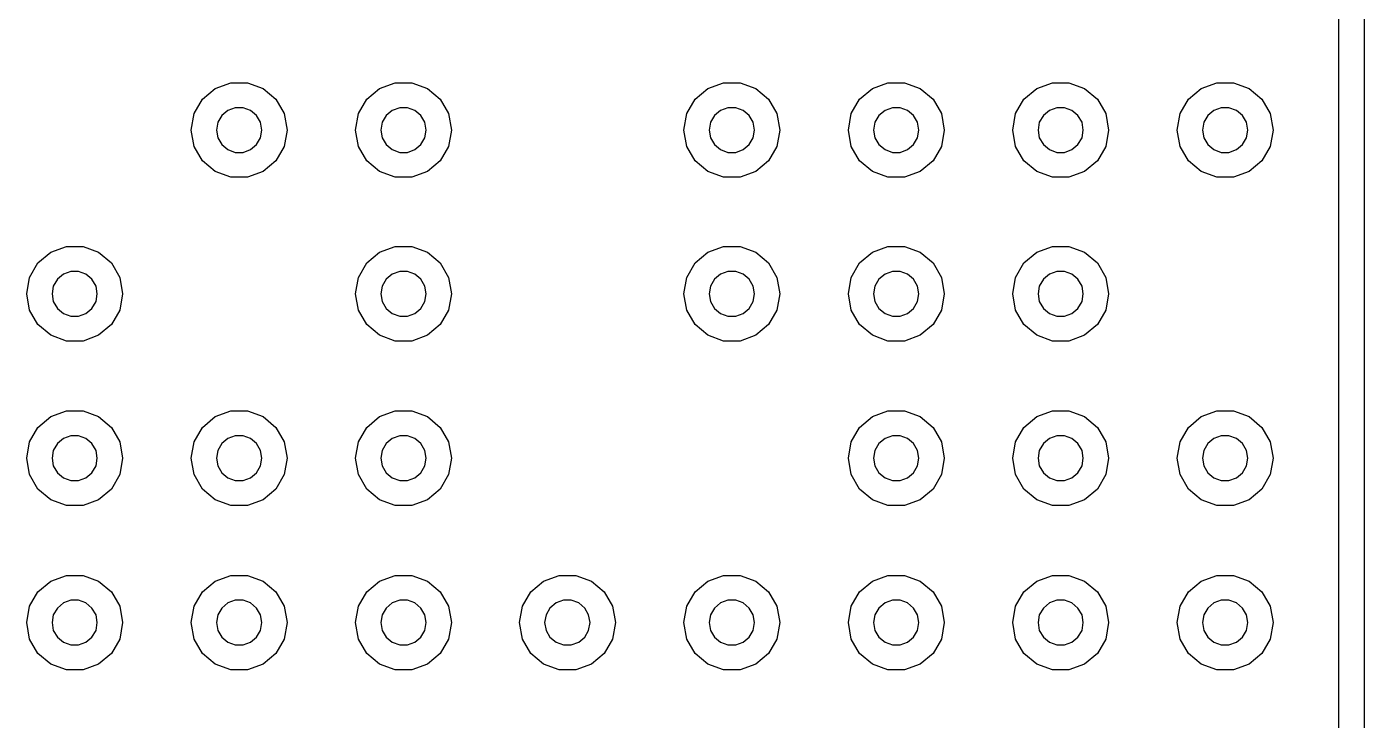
# Model space of a CAD drawing. Extents: x 105.1 to 166.9, y -128.1 to -71.6.
# Drawn here: x 131.51 to 136.8, y -96.39 to -93.65 of the extents above; entities that cross this region are included whole.
import ezdxf

# ---------------------------------------------------------------- set-up
doc = ezdxf.new("R2010")
doc.units = 0
doc.header["$MEASUREMENT"] = 0
doc.layers.add('BLACK', color=7, linetype='CONTINUOUS')

msp = doc.modelspace()

# ---------------------------------------------------------------- linework, layer by layer
at = {"layer": 'Black'}
for p, q in [((136.803, -90.9592), (136.803, -104.96)), ((136.703, -104.91), (136.703, -91.3812)), ((132.259, -93.8962), (132.321, -93.8737)), ((132.321, -93.8737), (132.387, -93.8737)), ((132.387, -93.8737), (132.449, -93.8962)), ((132.909, -93.8962), (132.971, -93.8737)), ((132.971, -93.8737), (133.037, -93.8737)), ((133.037, -93.8737), (133.099, -93.8962)), ((134.207, -93.8962), (134.269, -93.8737)), ((134.269, -93.8737), (134.335, -93.8737)), ((134.335, -93.8737), (134.397, -93.8962)), ((134.858, -93.8962), (134.919, -93.8737)), ((134.919, -93.8737), (134.985, -93.8737)), ((134.985, -93.8737), (135.047, -93.8962)), ((135.508, -93.8962), (135.57, -93.8737)), ((135.57, -93.8737), (135.635, -93.8737)), ((135.635, -93.8737), (135.697, -93.8962)), ((136.158, -93.8962), (136.22, -93.8737)), ((136.22, -93.8737), (136.286, -93.8737)), ((136.286, -93.8737), (136.348, -93.8962)), ((132.209, -93.9386), (132.259, -93.8962)), ((132.449, -93.8962), (132.499, -93.9386)), ((132.859, -93.9386), (132.909, -93.8962)), ((133.099, -93.8962), (133.149, -93.9386)), ((134.157, -93.9386), (134.207, -93.8962)), ((134.397, -93.8962), (134.447, -93.9386)), ((134.807, -93.9386), (134.858, -93.8962)), ((135.047, -93.8962), (135.098, -93.9386)), ((135.457, -93.9386), (135.508, -93.8962)), ((135.697, -93.8962), (135.748, -93.9386)), ((136.108, -93.9386), (136.158, -93.8962)), ((136.348, -93.8962), (136.398, -93.9386)), ((132.176, -93.9956), (132.209, -93.9386)), ((132.309, -93.9828), (132.285, -94.0029)), ((132.338, -93.9722), (132.309, -93.9828)), ((132.37, -93.9722), (132.338, -93.9722)), ((132.399, -93.9828), (132.37, -93.9722)), ((132.423, -94.0029), (132.399, -93.9828)), ((132.499, -93.9386), (132.532, -93.9956)), ((132.826, -93.9956), (132.859, -93.9386)), ((132.959, -93.9828), (132.935, -94.0029)), ((132.989, -93.9722), (132.959, -93.9828)), ((133.02, -93.9722), (132.989, -93.9722)), ((133.049, -93.9828), (133.02, -93.9722)), ((133.073, -94.0029), (133.049, -93.9828)), ((133.149, -93.9386), (133.182, -93.9956)), ((134.124, -93.9956), (134.157, -93.9386)), ((134.257, -93.9828), (134.233, -94.0029)), ((134.286, -93.9722), (134.257, -93.9828)), ((134.318, -93.9722), (134.286, -93.9722)), ((134.347, -93.9828), (134.318, -93.9722)), ((134.371, -94.0029), (134.347, -93.9828)), ((134.447, -93.9386), (134.48, -93.9956)), ((134.774, -93.9956), (134.807, -93.9386)), ((134.908, -93.9828), (134.884, -94.0029)), ((134.937, -93.9722), (134.908, -93.9828)), ((134.968, -93.9722), (134.937, -93.9722)), ((134.997, -93.9828), (134.968, -93.9722)), ((135.021, -94.0029), (134.997, -93.9828)), ((135.098, -93.9386), (135.131, -93.9956)), ((135.424, -93.9956), (135.457, -93.9386)), ((135.558, -93.9828), (135.534, -94.0029)), ((135.587, -93.9722), (135.558, -93.9828)), ((135.618, -93.9722), (135.587, -93.9722)), ((135.647, -93.9828), (135.618, -93.9722)), ((135.671, -94.0029), (135.647, -93.9828)), ((135.748, -93.9386), (135.781, -93.9956)), ((136.075, -93.9956), (136.108, -93.9386)), ((136.208, -93.9828), (136.184, -94.0029)), ((136.237, -93.9722), (136.208, -93.9828)), ((136.268, -93.9722), (136.237, -93.9722)), ((136.298, -93.9828), (136.268, -93.9722)), ((136.322, -94.0029), (136.298, -93.9828)), ((136.398, -93.9386), (136.431, -93.9956)), ((132.164, -94.0605), (132.176, -93.9956)), ((132.27, -94.0298), (132.264, -94.0605)), ((132.285, -94.0029), (132.27, -94.0298)), ((132.438, -94.0298), (132.423, -94.0029)), ((132.444, -94.0605), (132.438, -94.0298)), ((132.532, -93.9956), (132.544, -94.0605)), ((132.814, -94.0605), (132.826, -93.9956)), ((132.92, -94.0298), (132.914, -94.0605)), ((132.935, -94.0029), (132.92, -94.0298)), ((133.088, -94.0298), (133.073, -94.0029)), ((133.094, -94.0605), (133.088, -94.0298)), ((133.182, -93.9956), (133.194, -94.0605)), ((134.112, -94.0605), (134.124, -93.9956)), ((134.218, -94.0298), (134.212, -94.0605)), ((134.233, -94.0029), (134.218, -94.0298)), ((134.386, -94.0298), (134.371, -94.0029)), ((134.392, -94.0605), (134.386, -94.0298)), ((134.48, -93.9956), (134.492, -94.0605)), ((134.763, -94.0605), (134.774, -93.9956)), ((134.868, -94.0298), (134.863, -94.0605)), ((134.884, -94.0029), (134.868, -94.0298)), ((135.037, -94.0298), (135.021, -94.0029)), ((135.042, -94.0605), (135.037, -94.0298)), ((135.131, -93.9956), (135.142, -94.0605)), ((135.413, -94.0605), (135.424, -93.9956)), ((135.518, -94.0298), (135.513, -94.0605)), ((135.534, -94.0029), (135.518, -94.0298)), ((135.687, -94.0298), (135.671, -94.0029)), ((135.692, -94.0605), (135.687, -94.0298)), ((135.781, -93.9956), (135.792, -94.0605)), ((136.063, -94.0605), (136.075, -93.9956)), ((136.169, -94.0298), (136.163, -94.0605)), ((136.184, -94.0029), (136.169, -94.0298)), ((136.337, -94.0298), (136.322, -94.0029)), ((136.343, -94.0605), (136.337, -94.0298)), ((136.431, -93.9956), (136.443, -94.0605)), ((132.176, -94.1254), (132.164, -94.0605)), ((132.264, -94.0605), (132.27, -94.0912)), ((132.27, -94.0912), (132.285, -94.1182)), ((132.423, -94.1182), (132.438, -94.0912)), ((132.438, -94.0912), (132.444, -94.0605)), ((132.544, -94.0605), (132.532, -94.1254)), ((132.826, -94.1254), (132.814, -94.0605)), ((132.914, -94.0605), (132.92, -94.0912)), ((132.92, -94.0912), (132.935, -94.1182)), ((133.073, -94.1182), (133.088, -94.0912)), ((133.088, -94.0912), (133.094, -94.0605)), ((133.194, -94.0605), (133.182, -94.1254)), ((134.124, -94.1254), (134.112, -94.0605)), ((134.212, -94.0605), (134.218, -94.0912)), ((134.218, -94.0912), (134.233, -94.1182)), ((134.371, -94.1182), (134.386, -94.0912)), ((134.386, -94.0912), (134.392, -94.0605)), ((134.492, -94.0605), (134.48, -94.1254)), ((134.774, -94.1254), (134.763, -94.0605)), ((134.863, -94.0605), (134.868, -94.0912)), ((134.868, -94.0912), (134.884, -94.1182)), ((135.021, -94.1182), (135.037, -94.0912)), ((135.037, -94.0912), (135.042, -94.0605)), ((135.142, -94.0605), (135.131, -94.1254)), ((135.424, -94.1254), (135.413, -94.0605)), ((135.513, -94.0605), (135.518, -94.0912)), ((135.518, -94.0912), (135.534, -94.1182)), ((135.671, -94.1182), (135.687, -94.0912)), ((135.687, -94.0912), (135.692, -94.0605)), ((135.792, -94.0605), (135.781, -94.1254)), ((136.075, -94.1254), (136.063, -94.0605)), ((136.163, -94.0605), (136.169, -94.0912)), ((136.169, -94.0912), (136.184, -94.1182)), ((136.322, -94.1182), (136.337, -94.0912)), ((136.337, -94.0912), (136.343, -94.0605)), ((136.443, -94.0605), (136.431, -94.1254)), ((132.209, -94.1825), (132.176, -94.1254)), ((132.285, -94.1182), (132.309, -94.1382)), ((132.309, -94.1382), (132.338, -94.1489)), ((132.37, -94.1489), (132.399, -94.1382)), ((132.399, -94.1382), (132.423, -94.1182)), ((132.532, -94.1254), (132.499, -94.1825)), ((132.859, -94.1825), (132.826, -94.1254)), ((132.935, -94.1182), (132.959, -94.1382)), ((132.959, -94.1382), (132.989, -94.1489)), ((133.02, -94.1489), (133.049, -94.1382)), ((133.049, -94.1382), (133.073, -94.1182)), ((133.182, -94.1254), (133.149, -94.1825)), ((134.157, -94.1825), (134.124, -94.1254)), ((134.233, -94.1182), (134.257, -94.1382)), ((134.257, -94.1382), (134.286, -94.1489)), ((134.318, -94.1489), (134.347, -94.1382)), ((134.347, -94.1382), (134.371, -94.1182)), ((134.48, -94.1254), (134.447, -94.1825)), ((134.807, -94.1825), (134.774, -94.1254)), ((134.884, -94.1182), (134.908, -94.1382)), ((134.908, -94.1382), (134.937, -94.1489)), ((134.968, -94.1489), (134.997, -94.1382)), ((134.997, -94.1382), (135.021, -94.1182)), ((135.131, -94.1254), (135.098, -94.1825)), ((135.457, -94.1825), (135.424, -94.1254)), ((135.534, -94.1182), (135.558, -94.1382)), ((135.558, -94.1382), (135.587, -94.1489)), ((135.618, -94.1489), (135.647, -94.1382)), ((135.647, -94.1382), (135.671, -94.1182)), ((135.781, -94.1254), (135.748, -94.1825)), ((136.108, -94.1825), (136.075, -94.1254)), ((136.184, -94.1182), (136.208, -94.1382)), ((136.208, -94.1382), (136.237, -94.1489)), ((136.268, -94.1489), (136.298, -94.1382)), ((136.298, -94.1382), (136.322, -94.1182)), ((136.431, -94.1254), (136.398, -94.1825)), ((132.259, -94.2248), (132.209, -94.1825)), ((132.338, -94.1489), (132.37, -94.1489)), ((132.499, -94.1825), (132.449, -94.2248)), ((132.909, -94.2248), (132.859, -94.1825)), ((132.989, -94.1489), (133.02, -94.1489)), ((133.149, -94.1825), (133.099, -94.2248)), ((134.207, -94.2248), (134.157, -94.1825)), ((134.286, -94.1489), (134.318, -94.1489)), ((134.447, -94.1825), (134.397, -94.2248)), ((134.858, -94.2248), (134.807, -94.1825)), ((134.937, -94.1489), (134.968, -94.1489)), ((135.098, -94.1825), (135.047, -94.2248)), ((135.508, -94.2248), (135.457, -94.1825)), ((135.587, -94.1489), (135.618, -94.1489)), ((135.748, -94.1825), (135.697, -94.2248)), ((136.158, -94.2248), (136.108, -94.1825)), ((136.237, -94.1489), (136.268, -94.1489)), ((136.398, -94.1825), (136.348, -94.2248)), ((132.321, -94.2473), (132.259, -94.2248)), ((132.387, -94.2473), (132.321, -94.2473)), ((132.449, -94.2248), (132.387, -94.2473)), ((132.971, -94.2473), (132.909, -94.2248)), ((133.037, -94.2473), (132.971, -94.2473)), ((133.099, -94.2248), (133.037, -94.2473)), ((134.269, -94.2473), (134.207, -94.2248)), ((134.335, -94.2473), (134.269, -94.2473)), ((134.397, -94.2248), (134.335, -94.2473)), ((134.919, -94.2473), (134.858, -94.2248)), ((134.985, -94.2473), (134.919, -94.2473)), ((135.047, -94.2248), (134.985, -94.2473)), ((135.57, -94.2473), (135.508, -94.2248)), ((135.635, -94.2473), (135.57, -94.2473)), ((135.697, -94.2248), (135.635, -94.2473)), ((136.22, -94.2473), (136.158, -94.2248)), ((136.286, -94.2473), (136.22, -94.2473)), ((136.348, -94.2248), (136.286, -94.2473)), ((131.558, -94.5863), (131.609, -94.5439)), ((131.609, -94.5439), (131.671, -94.5214)), ((131.671, -94.5214), (131.737, -94.5214)), ((131.737, -94.5214), (131.798, -94.5439)), ((131.798, -94.5439), (131.849, -94.5863)), ((132.859, -94.5863), (132.909, -94.5439)), ((132.909, -94.5439), (132.971, -94.5214)), ((132.971, -94.5214), (133.037, -94.5214)), ((133.037, -94.5214), (133.099, -94.5439)), ((133.099, -94.5439), (133.149, -94.5863)), ((134.157, -94.5863), (134.207, -94.5439)), ((134.207, -94.5439), (134.269, -94.5214)), ((134.269, -94.5214), (134.335, -94.5214)), ((134.335, -94.5214), (134.397, -94.5439)), ((134.397, -94.5439), (134.447, -94.5863)), ((134.807, -94.5863), (134.858, -94.5439)), ((134.858, -94.5439), (134.919, -94.5214)), ((134.919, -94.5214), (134.985, -94.5214)), ((134.985, -94.5214), (135.047, -94.5439)), ((135.047, -94.5439), (135.098, -94.5863)), ((135.457, -94.5863), (135.508, -94.5439)), ((135.508, -94.5439), (135.57, -94.5214)), ((135.57, -94.5214), (135.635, -94.5214)), ((135.635, -94.5214), (135.697, -94.5439)), ((135.697, -94.5439), (135.748, -94.5863)), ((131.525, -94.6433), (131.558, -94.5863)), ((131.688, -94.6199), (131.659, -94.6305)), ((131.719, -94.6199), (131.688, -94.6199)), ((131.748, -94.6305), (131.719, -94.6199)), ((131.849, -94.5863), (131.882, -94.6433)), ((132.826, -94.6433), (132.859, -94.5863)), ((132.989, -94.6199), (132.959, -94.6305)), ((133.02, -94.6199), (132.989, -94.6199)), ((133.049, -94.6305), (133.02, -94.6199)), ((133.149, -94.5863), (133.182, -94.6433)), ((134.124, -94.6433), (134.157, -94.5863)), ((134.286, -94.6199), (134.257, -94.6305)), ((134.318, -94.6199), (134.286, -94.6199)), ((134.347, -94.6305), (134.318, -94.6199)), ((134.447, -94.5863), (134.48, -94.6433)), ((134.774, -94.6433), (134.807, -94.5863)), ((134.937, -94.6199), (134.908, -94.6305)), ((134.968, -94.6199), (134.937, -94.6199)), ((134.997, -94.6305), (134.968, -94.6199)), ((135.098, -94.5863), (135.131, -94.6433)), ((135.424, -94.6433), (135.457, -94.5863)), ((135.587, -94.6199), (135.558, -94.6305)), ((135.618, -94.6199), (135.587, -94.6199)), ((135.647, -94.6305), (135.618, -94.6199)), ((135.748, -94.5863), (135.781, -94.6433)), ((131.514, -94.7082), (131.525, -94.6433)), ((131.635, -94.6506), (131.619, -94.6775)), ((131.659, -94.6305), (131.635, -94.6506)), ((131.772, -94.6506), (131.748, -94.6305)), ((131.788, -94.6775), (131.772, -94.6506)), ((131.882, -94.6433), (131.893, -94.7082)), ((132.814, -94.7082), (132.826, -94.6433)), ((132.935, -94.6506), (132.92, -94.6775)), ((132.959, -94.6305), (132.935, -94.6506)), ((133.073, -94.6506), (133.049, -94.6305)), ((133.088, -94.6775), (133.073, -94.6506)), ((133.182, -94.6433), (133.194, -94.7082)), ((134.112, -94.7082), (134.124, -94.6433)), ((134.233, -94.6506), (134.218, -94.6775)), ((134.257, -94.6305), (134.233, -94.6506)), ((134.371, -94.6506), (134.347, -94.6305)), ((134.386, -94.6775), (134.371, -94.6506)), ((134.48, -94.6433), (134.492, -94.7082)), ((134.763, -94.7082), (134.774, -94.6433)), ((134.884, -94.6506), (134.868, -94.6775)), ((134.908, -94.6305), (134.884, -94.6506)), ((135.021, -94.6506), (134.997, -94.6305)), ((135.037, -94.6775), (135.021, -94.6506)), ((135.131, -94.6433), (135.142, -94.7082)), ((135.413, -94.7082), (135.424, -94.6433)), ((135.534, -94.6506), (135.518, -94.6775)), ((135.558, -94.6305), (135.534, -94.6506)), ((135.671, -94.6506), (135.647, -94.6305)), ((135.687, -94.6775), (135.671, -94.6506)), ((135.781, -94.6433), (135.792, -94.7082)), ((131.525, -94.7731), (131.514, -94.7082)), ((131.619, -94.6775), (131.614, -94.7082)), ((131.614, -94.7082), (131.619, -94.7389)), ((131.793, -94.7082), (131.788, -94.6775)), ((131.788, -94.7389), (131.793, -94.7082)), ((131.893, -94.7082), (131.882, -94.7731)), ((132.826, -94.7731), (132.814, -94.7082)), ((132.92, -94.6775), (132.914, -94.7082)), ((132.914, -94.7082), (132.92, -94.7389)), ((133.094, -94.7082), (133.088, -94.6775)), ((133.088, -94.7389), (133.094, -94.7082)), ((133.194, -94.7082), (133.182, -94.7731)), ((134.124, -94.7731), (134.112, -94.7082)), ((134.218, -94.6775), (134.212, -94.7082)), ((134.212, -94.7082), (134.218, -94.7389)), ((134.392, -94.7082), (134.386, -94.6775)), ((134.386, -94.7389), (134.392, -94.7082)), ((134.492, -94.7082), (134.48, -94.7731)), ((134.774, -94.7731), (134.763, -94.7082)), ((134.868, -94.6775), (134.863, -94.7082)), ((134.863, -94.7082), (134.868, -94.7389)), ((135.042, -94.7082), (135.037, -94.6775)), ((135.037, -94.7389), (135.042, -94.7082)), ((135.142, -94.7082), (135.131, -94.7731)), ((135.424, -94.7731), (135.413, -94.7082)), ((135.518, -94.6775), (135.513, -94.7082)), ((135.513, -94.7082), (135.518, -94.7389)), ((135.692, -94.7082), (135.687, -94.6775)), ((135.687, -94.7389), (135.692, -94.7082)), ((135.792, -94.7082), (135.781, -94.7731)), ((131.558, -94.8302), (131.525, -94.7731)), ((131.619, -94.7389), (131.635, -94.7659)), ((131.635, -94.7659), (131.659, -94.7859)), ((131.748, -94.7859), (131.772, -94.7659)), ((131.772, -94.7659), (131.788, -94.7389)), ((131.882, -94.7731), (131.849, -94.8302)), ((132.859, -94.8302), (132.826, -94.7731)), ((132.92, -94.7389), (132.935, -94.7659)), ((132.935, -94.7659), (132.959, -94.7859)), ((133.049, -94.7859), (133.073, -94.7659)), ((133.073, -94.7659), (133.088, -94.7389)), ((133.182, -94.7731), (133.149, -94.8302)), ((134.157, -94.8302), (134.124, -94.7731)), ((134.218, -94.7389), (134.233, -94.7659)), ((134.233, -94.7659), (134.257, -94.7859)), ((134.347, -94.7859), (134.371, -94.7659)), ((134.371, -94.7659), (134.386, -94.7389)), ((134.48, -94.7731), (134.447, -94.8302)), ((134.807, -94.8302), (134.774, -94.7731)), ((134.868, -94.7389), (134.884, -94.7659)), ((134.884, -94.7659), (134.908, -94.7859)), ((134.997, -94.7859), (135.021, -94.7659)), ((135.021, -94.7659), (135.037, -94.7389)), ((135.131, -94.7731), (135.098, -94.8302)), ((135.457, -94.8302), (135.424, -94.7731)), ((135.518, -94.7389), (135.534, -94.7659)), ((135.534, -94.7659), (135.558, -94.7859)), ((135.647, -94.7859), (135.671, -94.7659)), ((135.671, -94.7659), (135.687, -94.7389)), ((135.781, -94.7731), (135.748, -94.8302)), ((131.609, -94.8725), (131.558, -94.8302)), ((131.659, -94.7859), (131.688, -94.7966)), ((131.688, -94.7966), (131.719, -94.7966)), ((131.719, -94.7966), (131.748, -94.7859)), ((131.849, -94.8302), (131.798, -94.8725)), ((132.909, -94.8725), (132.859, -94.8302)), ((132.959, -94.7859), (132.989, -94.7966)), ((132.989, -94.7966), (133.02, -94.7966)), ((133.02, -94.7966), (133.049, -94.7859)), ((133.149, -94.8302), (133.099, -94.8725)), ((134.207, -94.8725), (134.157, -94.8302)), ((134.257, -94.7859), (134.286, -94.7966)), ((134.286, -94.7966), (134.318, -94.7966)), ((134.318, -94.7966), (134.347, -94.7859)), ((134.447, -94.8302), (134.397, -94.8725)), ((134.858, -94.8725), (134.807, -94.8302)), ((134.908, -94.7859), (134.937, -94.7966)), ((134.937, -94.7966), (134.968, -94.7966)), ((134.968, -94.7966), (134.997, -94.7859)), ((135.098, -94.8302), (135.047, -94.8725)), ((135.508, -94.8725), (135.457, -94.8302)), ((135.558, -94.7859), (135.587, -94.7966)), ((135.587, -94.7966), (135.618, -94.7966)), ((135.618, -94.7966), (135.647, -94.7859)), ((135.748, -94.8302), (135.697, -94.8725)), ((131.671, -94.895), (131.609, -94.8725)), ((131.798, -94.8725), (131.737, -94.895)), ((132.971, -94.895), (132.909, -94.8725)), ((133.099, -94.8725), (133.037, -94.895)), ((134.269, -94.895), (134.207, -94.8725)), ((134.397, -94.8725), (134.335, -94.895)), ((134.919, -94.895), (134.858, -94.8725)), ((135.047, -94.8725), (134.985, -94.895)), ((135.57, -94.895), (135.508, -94.8725)), ((135.697, -94.8725), (135.635, -94.895)), ((131.737, -94.895), (131.671, -94.895)), ((133.037, -94.895), (132.971, -94.895)), ((134.335, -94.895), (134.269, -94.895)), ((134.985, -94.895), (134.919, -94.895)), ((135.635, -94.895), (135.57, -94.895)), ((131.558, -95.2365), (131.609, -95.1941)), ((131.609, -95.1941), (131.671, -95.1716)), ((131.671, -95.1716), (131.737, -95.1716)), ((131.737, -95.1716), (131.798, -95.1941)), ((131.798, -95.1941), (131.849, -95.2365)), ((132.209, -95.2365), (132.259, -95.1941)), ((132.259, -95.1941), (132.321, -95.1716)), ((132.321, -95.1716), (132.387, -95.1716)), ((132.387, -95.1716), (132.449, -95.1941)), ((132.449, -95.1941), (132.499, -95.2365)), ((132.859, -95.2365), (132.909, -95.1941)), ((132.909, -95.1941), (132.971, -95.1716)), ((132.971, -95.1716), (133.037, -95.1716)), ((133.037, -95.1716), (133.099, -95.1941)), ((133.099, -95.1941), (133.149, -95.2365)), ((134.807, -95.2365), (134.858, -95.1941)), ((134.858, -95.1941), (134.919, -95.1716)), ((134.919, -95.1716), (134.985, -95.1716)), ((134.985, -95.1716), (135.047, -95.1941)), ((135.047, -95.1941), (135.098, -95.2365)), ((135.457, -95.2365), (135.508, -95.1941)), ((135.508, -95.1941), (135.57, -95.1716)), ((135.57, -95.1716), (135.635, -95.1716)), ((135.635, -95.1716), (135.697, -95.1941)), ((135.697, -95.1941), (135.748, -95.2365)), ((136.108, -95.2365), (136.158, -95.1941)), ((136.158, -95.1941), (136.22, -95.1716)), ((136.22, -95.1716), (136.286, -95.1716)), ((136.286, -95.1716), (136.348, -95.1941)), ((136.348, -95.1941), (136.398, -95.2365)), ((131.525, -95.2935), (131.558, -95.2365)), ((131.849, -95.2365), (131.882, -95.2935)), ((132.176, -95.2935), (132.209, -95.2365)), ((132.499, -95.2365), (132.532, -95.2935)), ((132.826, -95.2935), (132.859, -95.2365)), ((133.149, -95.2365), (133.182, -95.2935)), ((134.774, -95.2935), (134.807, -95.2365)), ((135.098, -95.2365), (135.131, -95.2935)), ((135.424, -95.2935), (135.457, -95.2365)), ((135.748, -95.2365), (135.781, -95.2935)), ((136.075, -95.2935), (136.108, -95.2365)), ((136.398, -95.2365), (136.431, -95.2935)), ((131.514, -95.3584), (131.525, -95.2935)), ((131.635, -95.3008), (131.619, -95.3277)), ((131.659, -95.2807), (131.635, -95.3008)), ((131.688, -95.2701), (131.659, -95.2807)), ((131.719, -95.2701), (131.688, -95.2701)), ((131.748, -95.2807), (131.719, -95.2701)), ((131.772, -95.3008), (131.748, -95.2807)), ((131.788, -95.3277), (131.772, -95.3008)), ((131.882, -95.2935), (131.893, -95.3584)), ((132.164, -95.3584), (132.176, -95.2935)), ((132.285, -95.3008), (132.27, -95.3277)), ((132.309, -95.2807), (132.285, -95.3008)), ((132.338, -95.2701), (132.309, -95.2807)), ((132.37, -95.2701), (132.338, -95.2701)), ((132.399, -95.2807), (132.37, -95.2701)), ((132.423, -95.3008), (132.399, -95.2807)), ((132.438, -95.3277), (132.423, -95.3008)), ((132.532, -95.2935), (132.544, -95.3584)), ((132.814, -95.3584), (132.826, -95.2935)), ((132.935, -95.3008), (132.92, -95.3277)), ((132.959, -95.2807), (132.935, -95.3008)), ((132.989, -95.2701), (132.959, -95.2807)), ((133.02, -95.2701), (132.989, -95.2701)), ((133.049, -95.2807), (133.02, -95.2701)), ((133.073, -95.3008), (133.049, -95.2807)), ((133.088, -95.3277), (133.073, -95.3008)), ((133.182, -95.2935), (133.194, -95.3584)), ((134.763, -95.3584), (134.774, -95.2935)), ((134.884, -95.3008), (134.868, -95.3277)), ((134.908, -95.2807), (134.884, -95.3008)), ((134.937, -95.2701), (134.908, -95.2807)), ((134.968, -95.2701), (134.937, -95.2701)), ((134.997, -95.2807), (134.968, -95.2701)), ((135.021, -95.3008), (134.997, -95.2807)), ((135.037, -95.3277), (135.021, -95.3008)), ((135.131, -95.2935), (135.142, -95.3584)), ((135.413, -95.3584), (135.424, -95.2935)), ((135.534, -95.3008), (135.518, -95.3277)), ((135.558, -95.2807), (135.534, -95.3008)), ((135.587, -95.2701), (135.558, -95.2807)), ((135.618, -95.2701), (135.587, -95.2701)), ((135.647, -95.2807), (135.618, -95.2701)), ((135.671, -95.3008), (135.647, -95.2807)), ((135.687, -95.3277), (135.671, -95.3008)), ((135.781, -95.2935), (135.792, -95.3584)), ((136.063, -95.3584), (136.075, -95.2935)), ((136.184, -95.3008), (136.169, -95.3277)), ((136.208, -95.2807), (136.184, -95.3008)), ((136.237, -95.2701), (136.208, -95.2807)), ((136.268, -95.2701), (136.237, -95.2701)), ((136.298, -95.2807), (136.268, -95.2701)), ((136.322, -95.3008), (136.298, -95.2807)), ((136.337, -95.3277), (136.322, -95.3008)), ((136.431, -95.2935), (136.443, -95.3584)), ((131.525, -95.4233), (131.514, -95.3584)), ((131.619, -95.3277), (131.614, -95.3584)), ((131.614, -95.3584), (131.619, -95.3891)), ((131.793, -95.3584), (131.788, -95.3277)), ((131.788, -95.3891), (131.793, -95.3584)), ((131.893, -95.3584), (131.882, -95.4233)), ((132.176, -95.4233), (132.164, -95.3584)), ((132.27, -95.3277), (132.264, -95.3584)), ((132.264, -95.3584), (132.27, -95.3891)), ((132.444, -95.3584), (132.438, -95.3277)), ((132.438, -95.3891), (132.444, -95.3584)), ((132.544, -95.3584), (132.532, -95.4233)), ((132.826, -95.4233), (132.814, -95.3584)), ((132.92, -95.3277), (132.914, -95.3584)), ((132.914, -95.3584), (132.92, -95.3891)), ((133.094, -95.3584), (133.088, -95.3277)), ((133.088, -95.3891), (133.094, -95.3584)), ((133.194, -95.3584), (133.182, -95.4233)), ((134.774, -95.4233), (134.763, -95.3584)), ((134.868, -95.3277), (134.863, -95.3584)), ((134.863, -95.3584), (134.868, -95.3891)), ((135.042, -95.3584), (135.037, -95.3277)), ((135.037, -95.3891), (135.042, -95.3584)), ((135.142, -95.3584), (135.131, -95.4233)), ((135.424, -95.4233), (135.413, -95.3584)), ((135.518, -95.3277), (135.513, -95.3584)), ((135.513, -95.3584), (135.518, -95.3891)), ((135.692, -95.3584), (135.687, -95.3277)), ((135.687, -95.3891), (135.692, -95.3584)), ((135.792, -95.3584), (135.781, -95.4233)), ((136.075, -95.4233), (136.063, -95.3584)), ((136.169, -95.3277), (136.163, -95.3584)), ((136.163, -95.3584), (136.169, -95.3891)), ((136.343, -95.3584), (136.337, -95.3277)), ((136.337, -95.3891), (136.343, -95.3584)), ((136.443, -95.3584), (136.431, -95.4233)), ((131.619, -95.3891), (131.635, -95.4161)), ((131.772, -95.4161), (131.788, -95.3891)), ((132.27, -95.3891), (132.285, -95.4161)), ((132.423, -95.4161), (132.438, -95.3891)), ((132.92, -95.3891), (132.935, -95.4161)), ((133.073, -95.4161), (133.088, -95.3891)), ((134.868, -95.3891), (134.884, -95.4161)), ((135.021, -95.4161), (135.037, -95.3891)), ((135.518, -95.3891), (135.534, -95.4161)), ((135.671, -95.4161), (135.687, -95.3891)), ((136.169, -95.3891), (136.184, -95.4161)), ((136.322, -95.4161), (136.337, -95.3891)), ((131.558, -95.4804), (131.525, -95.4233)), ((131.635, -95.4161), (131.659, -95.4361)), ((131.659, -95.4361), (131.688, -95.4468)), ((131.688, -95.4468), (131.719, -95.4468)), ((131.719, -95.4468), (131.748, -95.4361)), ((131.748, -95.4361), (131.772, -95.4161)), ((131.882, -95.4233), (131.849, -95.4804)), ((132.209, -95.4804), (132.176, -95.4233)), ((132.285, -95.4161), (132.309, -95.4361)), ((132.309, -95.4361), (132.338, -95.4468)), ((132.338, -95.4468), (132.37, -95.4468)), ((132.37, -95.4468), (132.399, -95.4361)), ((132.399, -95.4361), (132.423, -95.4161)), ((132.532, -95.4233), (132.499, -95.4804)), ((132.859, -95.4804), (132.826, -95.4233)), ((132.935, -95.4161), (132.959, -95.4361)), ((132.959, -95.4361), (132.989, -95.4468)), ((132.989, -95.4468), (133.02, -95.4468)), ((133.02, -95.4468), (133.049, -95.4361)), ((133.049, -95.4361), (133.073, -95.4161)), ((133.182, -95.4233), (133.149, -95.4804)), ((134.807, -95.4804), (134.774, -95.4233)), ((134.884, -95.4161), (134.908, -95.4361)), ((134.908, -95.4361), (134.937, -95.4468)), ((134.937, -95.4468), (134.968, -95.4468)), ((134.968, -95.4468), (134.997, -95.4361)), ((134.997, -95.4361), (135.021, -95.4161)), ((135.131, -95.4233), (135.098, -95.4804)), ((135.457, -95.4804), (135.424, -95.4233)), ((135.534, -95.4161), (135.558, -95.4361)), ((135.558, -95.4361), (135.587, -95.4468)), ((135.587, -95.4468), (135.618, -95.4468)), ((135.618, -95.4468), (135.647, -95.4361)), ((135.647, -95.4361), (135.671, -95.4161)), ((135.781, -95.4233), (135.748, -95.4804)), ((136.108, -95.4804), (136.075, -95.4233)), ((136.184, -95.4161), (136.208, -95.4361)), ((136.208, -95.4361), (136.237, -95.4468)), ((136.237, -95.4468), (136.268, -95.4468)), ((136.268, -95.4468), (136.298, -95.4361)), ((136.298, -95.4361), (136.322, -95.4161)), ((136.431, -95.4233), (136.398, -95.4804)), ((131.609, -95.5227), (131.558, -95.4804)), ((131.849, -95.4804), (131.798, -95.5227)), ((132.259, -95.5227), (132.209, -95.4804)), ((132.499, -95.4804), (132.449, -95.5227)), ((132.909, -95.5227), (132.859, -95.4804)), ((133.149, -95.4804), (133.099, -95.5227)), ((134.858, -95.5227), (134.807, -95.4804)), ((135.098, -95.4804), (135.047, -95.5227)), ((135.508, -95.5227), (135.457, -95.4804)), ((135.748, -95.4804), (135.697, -95.5227)), ((136.158, -95.5227), (136.108, -95.4804)), ((136.398, -95.4804), (136.348, -95.5227)), ((131.671, -95.5452), (131.609, -95.5227)), ((131.737, -95.5452), (131.671, -95.5452)), ((131.798, -95.5227), (131.737, -95.5452)), ((132.321, -95.5452), (132.259, -95.5227)), ((132.387, -95.5452), (132.321, -95.5452)), ((132.449, -95.5227), (132.387, -95.5452)), ((132.971, -95.5452), (132.909, -95.5227)), ((133.037, -95.5452), (132.971, -95.5452)), ((133.099, -95.5227), (133.037, -95.5452)), ((134.919, -95.5452), (134.858, -95.5227)), ((134.985, -95.5452), (134.919, -95.5452)), ((135.047, -95.5227), (134.985, -95.5452)), ((135.57, -95.5452), (135.508, -95.5227)), ((135.635, -95.5452), (135.57, -95.5452)), ((135.697, -95.5227), (135.635, -95.5452)), ((136.22, -95.5452), (136.158, -95.5227)), ((136.286, -95.5452), (136.22, -95.5452)), ((136.348, -95.5227), (136.286, -95.5452)), ((131.609, -95.8444), (131.671, -95.8219)), ((131.671, -95.8219), (131.737, -95.8219)), ((131.737, -95.8219), (131.798, -95.8444)), ((132.259, -95.8444), (132.321, -95.8219)), ((132.321, -95.8219), (132.387, -95.8219)), ((132.387, -95.8219), (132.449, -95.8444)), ((132.909, -95.8444), (132.971, -95.8219)), ((132.971, -95.8219), (133.037, -95.8219)), ((133.037, -95.8219), (133.099, -95.8444)), ((133.557, -95.8444), (133.619, -95.8219)), ((133.619, -95.8219), (133.685, -95.8219)), ((133.685, -95.8219), (133.747, -95.8444)), ((134.207, -95.8444), (134.269, -95.8219)), ((134.269, -95.8219), (134.335, -95.8219)), ((134.335, -95.8219), (134.397, -95.8444)), ((134.858, -95.8444), (134.919, -95.8219)), ((134.919, -95.8219), (134.985, -95.8219)), ((134.985, -95.8219), (135.047, -95.8444)), ((135.508, -95.8444), (135.57, -95.8219)), ((135.57, -95.8219), (135.635, -95.8219)), ((135.635, -95.8219), (135.697, -95.8444)), ((136.158, -95.8444), (136.22, -95.8219)), ((136.22, -95.8219), (136.286, -95.8219)), ((136.286, -95.8219), (136.348, -95.8444)), ((131.525, -95.9439), (131.558, -95.8868)), ((131.558, -95.8868), (131.609, -95.8444)), ((131.798, -95.8444), (131.849, -95.8868)), ((131.849, -95.8868), (131.882, -95.9439)), ((132.176, -95.9439), (132.209, -95.8868)), ((132.209, -95.8868), (132.259, -95.8444)), ((132.449, -95.8444), (132.499, -95.8868)), ((132.499, -95.8868), (132.532, -95.9439)), ((132.826, -95.9439), (132.859, -95.8868)), ((132.859, -95.8868), (132.909, -95.8444)), ((133.099, -95.8444), (133.149, -95.8868)), ((133.149, -95.8868), (133.182, -95.9439)), ((133.474, -95.9439), (133.507, -95.8868)), ((133.507, -95.8868), (133.557, -95.8444)), ((133.747, -95.8444), (133.797, -95.8868)), ((133.797, -95.8868), (133.83, -95.9439)), ((134.124, -95.9439), (134.157, -95.8868)), ((134.157, -95.8868), (134.207, -95.8444)), ((134.397, -95.8444), (134.447, -95.8868)), ((134.447, -95.8868), (134.48, -95.9439)), ((134.774, -95.9439), (134.807, -95.8868)), ((134.807, -95.8868), (134.858, -95.8444)), ((135.047, -95.8444), (135.098, -95.8868)), ((135.098, -95.8868), (135.131, -95.9439)), ((135.424, -95.9439), (135.457, -95.8868)), ((135.457, -95.8868), (135.508, -95.8444)), ((135.697, -95.8444), (135.748, -95.8868)), ((135.748, -95.8868), (135.781, -95.9439)), ((136.075, -95.9439), (136.108, -95.8868)), ((136.108, -95.8868), (136.158, -95.8444)), ((136.348, -95.8444), (136.398, -95.8868)), ((136.398, -95.8868), (136.431, -95.9439)), ((131.659, -95.9311), (131.635, -95.9511)), ((131.688, -95.9204), (131.659, -95.9311)), ((131.719, -95.9204), (131.688, -95.9204)), ((131.748, -95.9311), (131.719, -95.9204)), ((131.772, -95.9511), (131.748, -95.9311)), ((132.309, -95.9311), (132.285, -95.9511)), ((132.338, -95.9204), (132.309, -95.9311)), ((132.37, -95.9204), (132.338, -95.9204)), ((132.399, -95.9311), (132.37, -95.9204)), ((132.423, -95.9511), (132.399, -95.9311)), ((132.959, -95.9311), (132.935, -95.9511)), ((132.989, -95.9204), (132.959, -95.9311)), ((133.02, -95.9204), (132.989, -95.9204)), ((133.049, -95.9311), (133.02, -95.9204)), ((133.073, -95.9511), (133.049, -95.9311)), ((133.607, -95.9311), (133.583, -95.9511)), ((133.636, -95.9204), (133.607, -95.9311)), ((133.667, -95.9204), (133.636, -95.9204)), ((133.697, -95.9311), (133.667, -95.9204)), ((133.721, -95.9511), (133.697, -95.9311)), ((134.257, -95.9311), (134.233, -95.9511)), ((134.286, -95.9204), (134.257, -95.9311)), ((134.318, -95.9204), (134.286, -95.9204)), ((134.347, -95.9311), (134.318, -95.9204)), ((134.371, -95.9511), (134.347, -95.9311)), ((134.908, -95.9311), (134.884, -95.9511)), ((134.937, -95.9204), (134.908, -95.9311)), ((134.968, -95.9204), (134.937, -95.9204)), ((134.997, -95.9311), (134.968, -95.9204)), ((135.021, -95.9511), (134.997, -95.9311)), ((135.558, -95.9311), (135.534, -95.9511)), ((135.587, -95.9204), (135.558, -95.9311)), ((135.618, -95.9204), (135.587, -95.9204)), ((135.647, -95.9311), (135.618, -95.9204)), ((135.671, -95.9511), (135.647, -95.9311)), ((136.208, -95.9311), (136.184, -95.9511)), ((136.237, -95.9204), (136.208, -95.9311)), ((136.268, -95.9204), (136.237, -95.9204)), ((136.298, -95.9311), (136.268, -95.9204)), ((136.322, -95.9511), (136.298, -95.9311)), ((131.514, -96.0087), (131.525, -95.9439)), ((131.619, -95.9781), (131.614, -96.0087)), ((131.635, -95.9511), (131.619, -95.9781)), ((131.788, -95.9781), (131.772, -95.9511)), ((131.793, -96.0087), (131.788, -95.9781)), ((131.882, -95.9439), (131.893, -96.0087)), ((132.164, -96.0087), (132.176, -95.9439)), ((132.27, -95.9781), (132.264, -96.0087)), ((132.285, -95.9511), (132.27, -95.9781)), ((132.438, -95.9781), (132.423, -95.9511)), ((132.444, -96.0087), (132.438, -95.9781)), ((132.532, -95.9439), (132.544, -96.0087)), ((132.814, -96.0087), (132.826, -95.9439)), ((132.92, -95.9781), (132.914, -96.0087)), ((132.935, -95.9511), (132.92, -95.9781)), ((133.088, -95.9781), (133.073, -95.9511)), ((133.094, -96.0087), (133.088, -95.9781)), ((133.182, -95.9439), (133.194, -96.0087)), ((133.462, -96.0087), (133.474, -95.9439)), ((133.568, -95.9781), (133.562, -96.0087)), ((133.583, -95.9511), (133.568, -95.9781)), ((133.736, -95.9781), (133.721, -95.9511)), ((133.742, -96.0087), (133.736, -95.9781)), ((133.83, -95.9439), (133.842, -96.0087)), ((134.112, -96.0087), (134.124, -95.9439)), ((134.218, -95.9781), (134.212, -96.0087)), ((134.233, -95.9511), (134.218, -95.9781)), ((134.386, -95.9781), (134.371, -95.9511)), ((134.392, -96.0087), (134.386, -95.9781)), ((134.48, -95.9439), (134.492, -96.0087)), ((134.763, -96.0087), (134.774, -95.9439)), ((134.868, -95.9781), (134.863, -96.0087)), ((134.884, -95.9511), (134.868, -95.9781)), ((135.037, -95.9781), (135.021, -95.9511)), ((135.042, -96.0087), (135.037, -95.9781)), ((135.131, -95.9439), (135.142, -96.0087)), ((135.413, -96.0087), (135.424, -95.9439)), ((135.518, -95.9781), (135.513, -96.0087)), ((135.534, -95.9511), (135.518, -95.9781)), ((135.687, -95.9781), (135.671, -95.9511)), ((135.692, -96.0087), (135.687, -95.9781)), ((135.781, -95.9439), (135.792, -96.0087)), ((136.063, -96.0087), (136.075, -95.9439)), ((136.169, -95.9781), (136.163, -96.0087)), ((136.184, -95.9511), (136.169, -95.9781)), ((136.337, -95.9781), (136.322, -95.9511)), ((136.343, -96.0087), (136.337, -95.9781)), ((136.431, -95.9439), (136.443, -96.0087)), ((131.525, -96.0736), (131.514, -96.0087)), ((131.614, -96.0087), (131.619, -96.0394)), ((131.619, -96.0394), (131.635, -96.0664)), ((131.772, -96.0664), (131.788, -96.0394)), ((131.788, -96.0394), (131.793, -96.0087)), ((131.893, -96.0087), (131.882, -96.0736)), ((132.176, -96.0736), (132.164, -96.0087)), ((132.264, -96.0087), (132.27, -96.0394)), ((132.27, -96.0394), (132.285, -96.0664)), ((132.423, -96.0664), (132.438, -96.0394)), ((132.438, -96.0394), (132.444, -96.0087)), ((132.544, -96.0087), (132.532, -96.0736)), ((132.826, -96.0736), (132.814, -96.0087)), ((132.914, -96.0087), (132.92, -96.0394)), ((132.92, -96.0394), (132.935, -96.0664)), ((133.073, -96.0664), (133.088, -96.0394)), ((133.088, -96.0394), (133.094, -96.0087)), ((133.194, -96.0087), (133.182, -96.0736)), ((133.474, -96.0736), (133.462, -96.0087)), ((133.562, -96.0087), (133.568, -96.0394)), ((133.568, -96.0394), (133.583, -96.0664)), ((133.721, -96.0664), (133.736, -96.0394)), ((133.736, -96.0394), (133.742, -96.0087)), ((133.842, -96.0087), (133.83, -96.0736)), ((134.124, -96.0736), (134.112, -96.0087)), ((134.212, -96.0087), (134.218, -96.0394)), ((134.218, -96.0394), (134.233, -96.0664)), ((134.371, -96.0664), (134.386, -96.0394)), ((134.386, -96.0394), (134.392, -96.0087)), ((134.492, -96.0087), (134.48, -96.0736)), ((134.774, -96.0736), (134.763, -96.0087)), ((134.863, -96.0087), (134.868, -96.0394)), ((134.868, -96.0394), (134.884, -96.0664)), ((135.021, -96.0664), (135.037, -96.0394)), ((135.037, -96.0394), (135.042, -96.0087)), ((135.142, -96.0087), (135.131, -96.0736)), ((135.424, -96.0736), (135.413, -96.0087)), ((135.513, -96.0087), (135.518, -96.0394)), ((135.518, -96.0394), (135.534, -96.0664)), ((135.671, -96.0664), (135.687, -96.0394)), ((135.687, -96.0394), (135.692, -96.0087)), ((135.792, -96.0087), (135.781, -96.0736)), ((136.075, -96.0736), (136.063, -96.0087)), ((136.163, -96.0087), (136.169, -96.0394)), ((136.169, -96.0394), (136.184, -96.0664)), ((136.322, -96.0664), (136.337, -96.0394)), ((136.337, -96.0394), (136.343, -96.0087)), ((136.443, -96.0087), (136.431, -96.0736)), ((131.558, -96.1307), (131.525, -96.0736)), ((131.635, -96.0664), (131.659, -96.0864)), ((131.659, -96.0864), (131.688, -96.0971)), ((131.688, -96.0971), (131.719, -96.0971)), ((131.719, -96.0971), (131.748, -96.0864)), ((131.748, -96.0864), (131.772, -96.0664)), ((131.882, -96.0736), (131.849, -96.1307)), ((132.209, -96.1307), (132.176, -96.0736)), ((132.285, -96.0664), (132.309, -96.0864)), ((132.309, -96.0864), (132.338, -96.0971)), ((132.338, -96.0971), (132.37, -96.0971)), ((132.37, -96.0971), (132.399, -96.0864)), ((132.399, -96.0864), (132.423, -96.0664)), ((132.532, -96.0736), (132.499, -96.1307)), ((132.859, -96.1307), (132.826, -96.0736)), ((132.935, -96.0664), (132.959, -96.0864)), ((132.959, -96.0864), (132.989, -96.0971)), ((132.989, -96.0971), (133.02, -96.0971)), ((133.02, -96.0971), (133.049, -96.0864)), ((133.049, -96.0864), (133.073, -96.0664)), ((133.182, -96.0736), (133.149, -96.1307)), ((133.507, -96.1307), (133.474, -96.0736)), ((133.583, -96.0664), (133.607, -96.0864)), ((133.607, -96.0864), (133.636, -96.0971)), ((133.636, -96.0971), (133.667, -96.0971)), ((133.667, -96.0971), (133.697, -96.0864)), ((133.697, -96.0864), (133.721, -96.0664)), ((133.83, -96.0736), (133.797, -96.1307)), ((134.157, -96.1307), (134.124, -96.0736)), ((134.233, -96.0664), (134.257, -96.0864)), ((134.257, -96.0864), (134.286, -96.0971)), ((134.286, -96.0971), (134.318, -96.0971)), ((134.318, -96.0971), (134.347, -96.0864)), ((134.347, -96.0864), (134.371, -96.0664)), ((134.48, -96.0736), (134.447, -96.1307)), ((134.807, -96.1307), (134.774, -96.0736)), ((134.884, -96.0664), (134.908, -96.0864)), ((134.908, -96.0864), (134.937, -96.0971)), ((134.937, -96.0971), (134.968, -96.0971)), ((134.968, -96.0971), (134.997, -96.0864)), ((134.997, -96.0864), (135.021, -96.0664)), ((135.131, -96.0736), (135.098, -96.1307)), ((135.457, -96.1307), (135.424, -96.0736)), ((135.534, -96.0664), (135.558, -96.0864)), ((135.558, -96.0864), (135.587, -96.0971)), ((135.587, -96.0971), (135.618, -96.0971)), ((135.618, -96.0971), (135.647, -96.0864)), ((135.647, -96.0864), (135.671, -96.0664)), ((135.781, -96.0736), (135.748, -96.1307)), ((136.108, -96.1307), (136.075, -96.0736)), ((136.184, -96.0664), (136.208, -96.0864)), ((136.208, -96.0864), (136.237, -96.0971)), ((136.237, -96.0971), (136.268, -96.0971)), ((136.268, -96.0971), (136.298, -96.0864)), ((136.298, -96.0864), (136.322, -96.0664)), ((136.431, -96.0736), (136.398, -96.1307)), ((131.609, -96.173), (131.558, -96.1307)), ((131.849, -96.1307), (131.798, -96.173)), ((132.259, -96.173), (132.209, -96.1307)), ((132.499, -96.1307), (132.449, -96.173)), ((132.909, -96.173), (132.859, -96.1307)), ((133.149, -96.1307), (133.099, -96.173)), ((133.557, -96.173), (133.507, -96.1307)), ((133.797, -96.1307), (133.747, -96.173)), ((134.207, -96.173), (134.157, -96.1307)), ((134.447, -96.1307), (134.397, -96.173)), ((134.858, -96.173), (134.807, -96.1307)), ((135.098, -96.1307), (135.047, -96.173)), ((135.508, -96.173), (135.457, -96.1307)), ((135.748, -96.1307), (135.697, -96.173)), ((136.158, -96.173), (136.108, -96.1307)), ((136.398, -96.1307), (136.348, -96.173)), ((131.671, -96.1956), (131.609, -96.173)), ((131.737, -96.1956), (131.671, -96.1956)), ((131.798, -96.173), (131.737, -96.1956)), ((132.321, -96.1956), (132.259, -96.173)), ((132.387, -96.1956), (132.321, -96.1956)), ((132.449, -96.173), (132.387, -96.1956)), ((132.971, -96.1956), (132.909, -96.173)), ((133.037, -96.1956), (132.971, -96.1956)), ((133.099, -96.173), (133.037, -96.1956)), ((133.619, -96.1956), (133.557, -96.173)), ((133.685, -96.1956), (133.619, -96.1956)), ((133.747, -96.173), (133.685, -96.1956)), ((134.269, -96.1956), (134.207, -96.173)), ((134.335, -96.1956), (134.269, -96.1956)), ((134.397, -96.173), (134.335, -96.1956)), ((134.919, -96.1956), (134.858, -96.173)), ((134.985, -96.1956), (134.919, -96.1956)), ((135.047, -96.173), (134.985, -96.1956)), ((135.57, -96.1956), (135.508, -96.173)), ((135.635, -96.1956), (135.57, -96.1956)), ((135.697, -96.173), (135.635, -96.1956)), ((136.22, -96.1956), (136.158, -96.173)), ((136.286, -96.1956), (136.22, -96.1956)), ((136.348, -96.173), (136.286, -96.1956))]:
    msp.add_line(p, q, dxfattribs=at)

doc.saveas('drawing.dxf')
